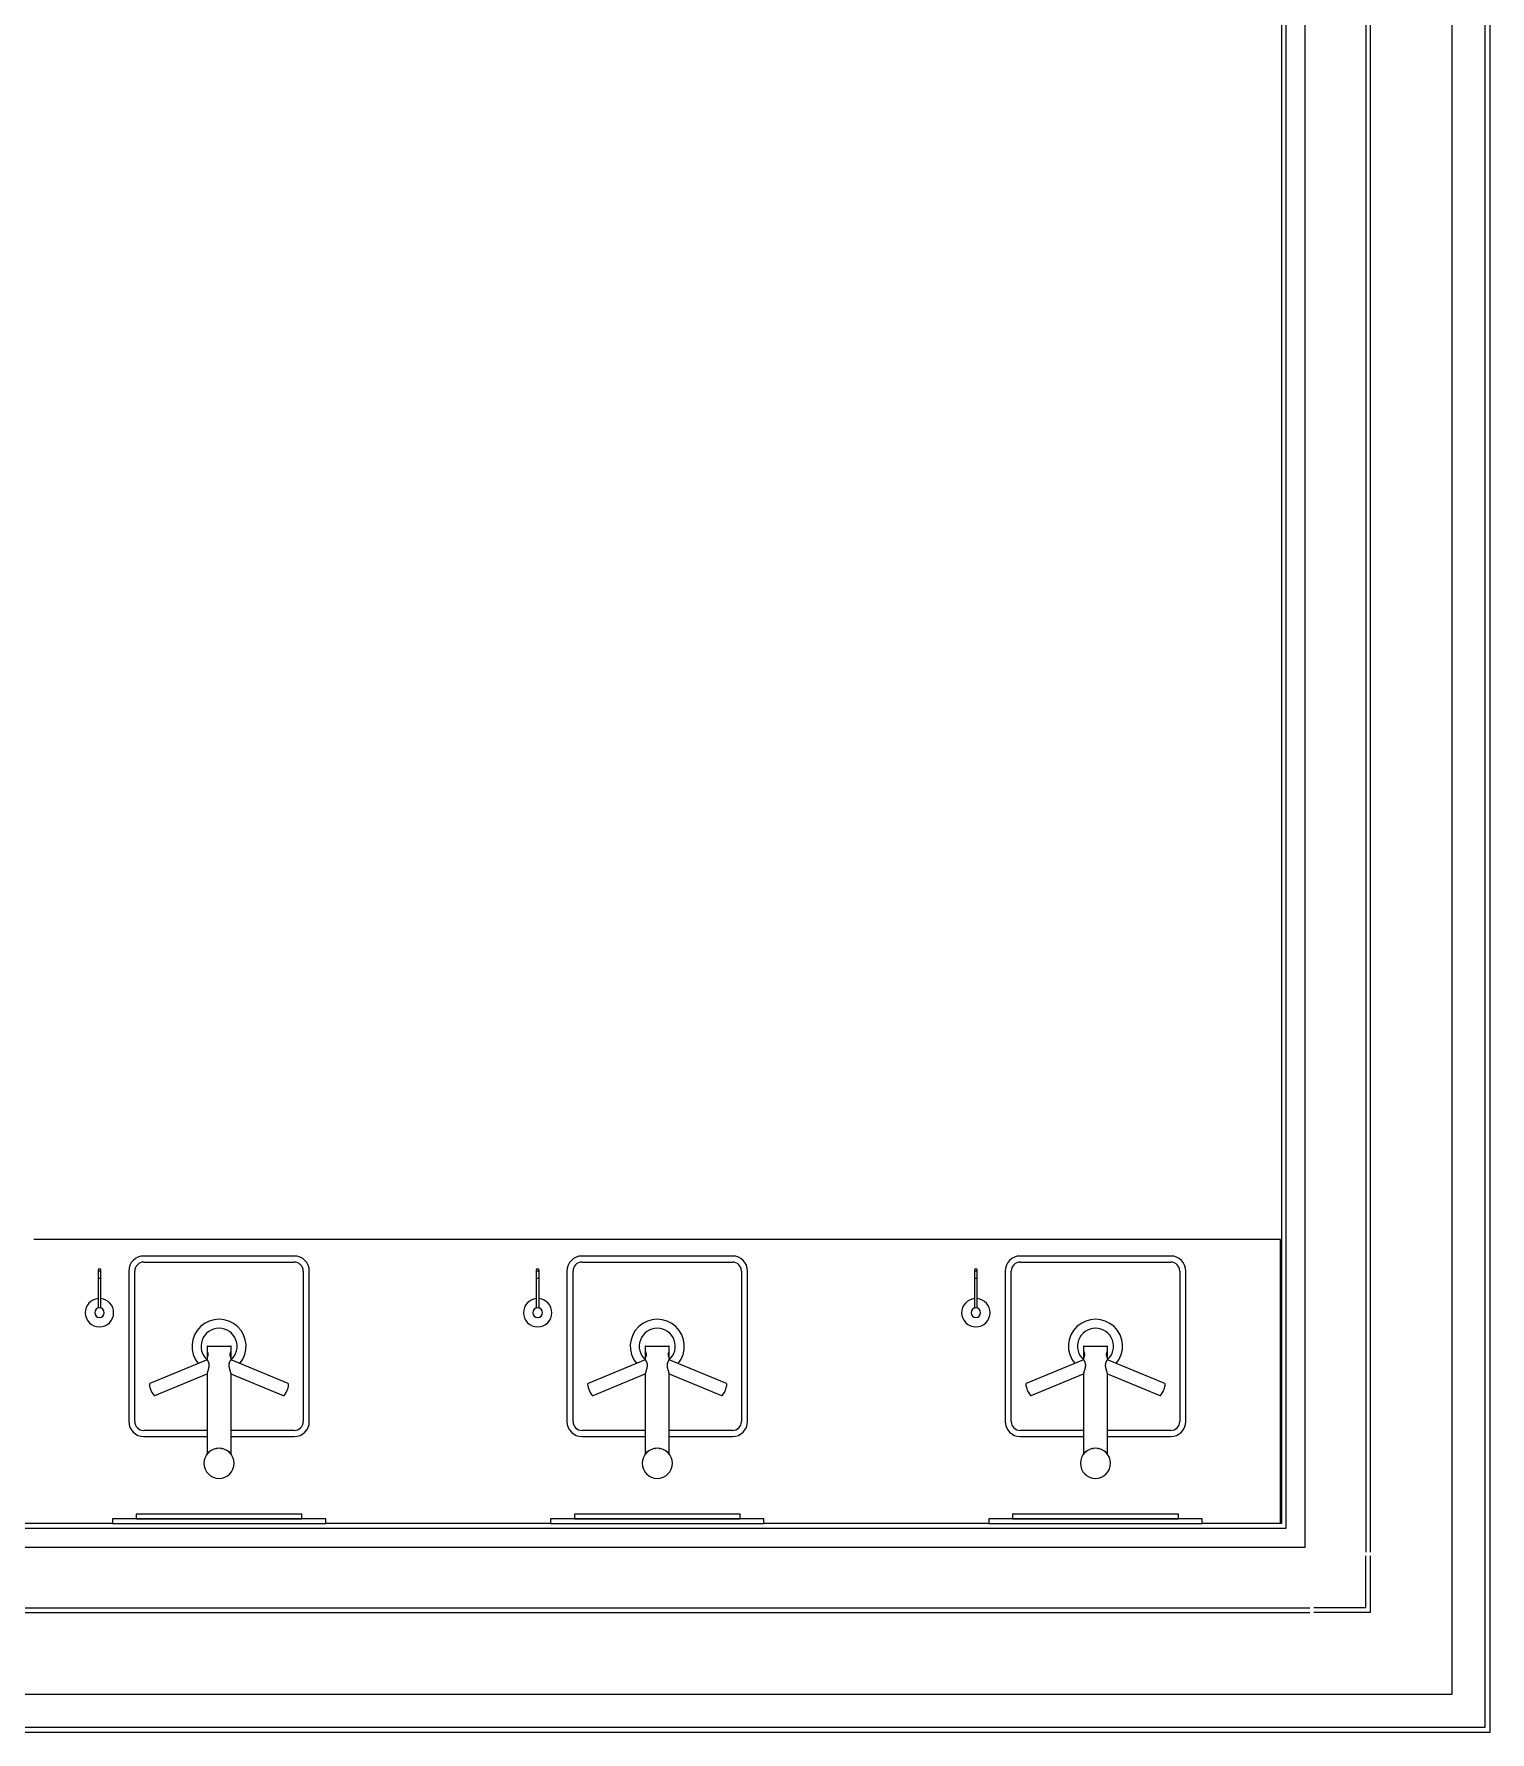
# Model space of a CAD drawing. Header units: inches. Extents: x 4551 to 18587, y 8160 to 18461.
# Drawn here: x 15515 to 18587, y 8160 to 11745 of the extents above; entities that cross this region are included whole.
import ezdxf

# ---------------------------------------------------------------- set-up
doc = ezdxf.new("R2010")
doc.units = ezdxf.units.IN
doc.header["$MEASUREMENT"] = 0
doc.layers.add('freecads.com', color=7, linetype='Continuous')

msp = doc.modelspace()

# ---------------------------------------------------------------- linework, layer by layer
at = {"layer": 'freecads.com'}
for p, q in [((18587.4, 8160.4), (18587.4, 17138.9)), ((18577.4, 8170.4), (18577.4, 17128.9)), ((18507.4, 8240.4), (18507.4, 17058.9)), ((18325.4, 12052.3), (18325.4, 8540.4)), ((18335.4, 8540.4), (18335.4, 12052.3)), ((18147.4, 11868), (18147.4, 8600.4)), ((18157.4, 8590.4), (18157.4, 11890.5)), ((18197.4, 8550.4), (18197.4, 11890.5)), ((18145.4, 9200.4), (15515, 9200.4)), ((18145.4, 8600.4), (18145.4, 9200.4)), ((16064.2, 9165.2), (15746.7, 9165.2)), ((15746.7, 9152.5), (16064.2, 9152.5)), ((16988.9, 9165.2), (16671.4, 9165.2)), ((16671.4, 9152.5), (16988.9, 9152.5)), ((17913.7, 9165.2), (17596.2, 9165.2)), ((17596.2, 9152.5), (17913.7, 9152.5)), ((15650.1, 9135.6), (15650.1, 9130.6)), ((15650.1, 9130.6), (15650.1, 9130.1)), ((15650.1, 9130.1), (15650.1, 9129.6)), ((15650.1, 9129.6), (15650.1, 9129.2)), ((15650.1, 9129.2), (15650.1, 9128.6)), ((15650.1, 9128.6), (15650.1, 9128.1)), ((15650.1, 9128.1), (15650.1, 9127.5)), ((15650.1, 9127.5), (15650.1, 9126.9)), ((15650.1, 9126.9), (15650.1, 9126.3)), ((15650.1, 9126.3), (15650.1, 9125.7)), ((15650.1, 9125.7), (15650.1, 9125.1)), ((15650.1, 9125.1), (15650.1, 9124.4)), ((15650.1, 9124.4), (15650.1, 9123.7)), ((15650.1, 9123.7), (15650.1, 9123)), ((15650.1, 9123), (15650.1, 9122.3)), ((15650.1, 9122.3), (15650.1, 9121.6)), ((15650.1, 9121.6), (15650.1, 9120.9)), ((15650.1, 9120.9), (15650.1, 9120.1)), ((15650.1, 9120.1), (15650.1, 9119.4)), ((15650.1, 9119.4), (15650.1, 9118.6)), ((15650.1, 9118.6), (15650.1, 9117.8)), ((15650.1, 9117.8), (15650.1, 9117.5)), ((15650.1, 9117.5), (15650.1, 9054.9)), ((15656.1, 9130.6), (15656.1, 9135.6)), ((15656.1, 9130.4), (15656.1, 9130.6)), ((15656.1, 9129.9), (15656.1, 9130.4)), ((15656.1, 9129.4), (15656.1, 9129.9)), ((15656.1, 9128.9), (15656.1, 9129.4)), ((15656.1, 9128.4), (15656.1, 9128.9)), ((15656.1, 9127.9), (15656.1, 9128.4)), ((15656.1, 9127.3), (15656.1, 9127.9)), ((15656.1, 9126.7), (15656.1, 9127.3)), ((15656.1, 9126.1), (15656.1, 9126.7)), ((15656.1, 9125.4), (15656.1, 9126.1)), ((15656.1, 9124.8), (15656.1, 9125.4)), ((15656.1, 9124.1), (15656.1, 9124.8)), ((15656.1, 9123.4), (15656.1, 9124.1)), ((15656.1, 9122.7), (15656.1, 9123.4)), ((15656.1, 9122), (15656.1, 9122.7)), ((15656.1, 9121.3), (15656.1, 9122)), ((15656.1, 9120.5), (15656.1, 9121.3)), ((15656.1, 9119.8), (15656.1, 9120.5)), ((15656.1, 9119), (15656.1, 9119.8)), ((15656.1, 9118.3), (15656.1, 9119)), ((15656.1, 9117.5), (15656.1, 9118.3)), ((15656.1, 9055.1), (15656.1, 9117.5)), ((15715, 9133.4), (15715, 8815.9)), ((15727.7, 8815.9), (15727.7, 9133.4)), ((16083.3, 9133.4), (16083.3, 8815.9)), ((16096, 8815.9), (16096, 9133.4)), ((16574.8, 9135.6), (16574.8, 9130.6)), ((16574.8, 9130.6), (16574.8, 9130.1)), ((16574.8, 9130.1), (16574.8, 9129.6)), ((16574.8, 9129.6), (16574.8, 9129.2)), ((16574.8, 9129.2), (16574.8, 9128.6)), ((16574.8, 9128.6), (16574.8, 9128.1)), ((16574.8, 9128.1), (16574.8, 9127.5)), ((16574.8, 9127.5), (16574.8, 9126.9)), ((16574.8, 9126.9), (16574.8, 9126.3)), ((16574.8, 9126.3), (16574.8, 9125.7)), ((16574.8, 9125.7), (16574.8, 9125.1)), ((16574.8, 9125.1), (16574.8, 9124.4)), ((16574.8, 9124.4), (16574.8, 9123.7)), ((16574.8, 9123.7), (16574.8, 9123)), ((16574.8, 9123), (16574.8, 9122.3)), ((16574.8, 9122.3), (16574.8, 9121.6)), ((16574.8, 9121.6), (16574.8, 9120.9)), ((16574.8, 9120.9), (16574.8, 9120.1)), ((16574.8, 9120.1), (16574.8, 9119.4)), ((16574.8, 9119.4), (16574.8, 9118.6)), ((16574.8, 9118.6), (16574.8, 9117.8)), ((16574.8, 9117.8), (16574.8, 9117.5)), ((16574.8, 9117.5), (16574.8, 9054.9)), ((16580.8, 9130.6), (16580.8, 9135.6)), ((16580.8, 9130.4), (16580.8, 9130.6)), ((16580.8, 9129.9), (16580.8, 9130.4)), ((16580.8, 9129.4), (16580.8, 9129.9)), ((16580.8, 9128.9), (16580.8, 9129.4)), ((16580.8, 9128.4), (16580.8, 9128.9)), ((16580.8, 9127.9), (16580.8, 9128.4)), ((16580.8, 9127.3), (16580.8, 9127.9)), ((16580.8, 9126.7), (16580.8, 9127.3)), ((16580.8, 9126.1), (16580.8, 9126.7)), ((16580.8, 9125.4), (16580.8, 9126.1)), ((16580.8, 9124.8), (16580.8, 9125.4)), ((16580.8, 9124.1), (16580.8, 9124.8)), ((16580.8, 9123.4), (16580.8, 9124.1)), ((16580.8, 9122.7), (16580.8, 9123.4)), ((16580.8, 9122), (16580.8, 9122.7)), ((16580.8, 9121.3), (16580.8, 9122)), ((16580.8, 9120.5), (16580.8, 9121.3)), ((16580.8, 9119.8), (16580.8, 9120.5)), ((16580.8, 9119), (16580.8, 9119.8)), ((16580.8, 9118.3), (16580.8, 9119)), ((16580.8, 9117.5), (16580.8, 9118.3)), ((16580.8, 9055.1), (16580.8, 9117.5)), ((16639.7, 9133.4), (16639.7, 8815.9)), ((16652.4, 8815.9), (16652.4, 9133.4)), ((17008, 9133.4), (17008, 8815.9)), ((17020.7, 8815.9), (17020.7, 9133.4)), ((17499.5, 9135.6), (17499.5, 9130.6)), ((17499.5, 9130.6), (17499.5, 9130.1)), ((17499.5, 9130.1), (17499.5, 9129.6)), ((17499.5, 9129.6), (17499.5, 9129.2)), ((17499.5, 9129.2), (17499.5, 9128.6)), ((17499.5, 9128.6), (17499.5, 9128.1)), ((17499.5, 9128.1), (17499.5, 9127.5)), ((17499.5, 9127.5), (17499.5, 9126.9)), ((17499.5, 9126.9), (17499.5, 9126.3)), ((17499.5, 9126.3), (17499.5, 9125.7)), ((17499.5, 9125.7), (17499.5, 9125.1)), ((17499.5, 9125.1), (17499.5, 9124.4)), ((17499.5, 9124.4), (17499.5, 9123.7)), ((17499.5, 9123.7), (17499.5, 9123)), ((17499.5, 9123), (17499.5, 9122.3)), ((17499.5, 9122.3), (17499.5, 9121.6)), ((17499.5, 9121.6), (17499.5, 9120.9)), ((17499.5, 9120.9), (17499.5, 9120.1)), ((17499.5, 9120.1), (17499.5, 9119.4)), ((17499.5, 9119.4), (17499.5, 9118.6)), ((17499.5, 9118.6), (17499.5, 9117.8)), ((17499.5, 9117.8), (17499.5, 9117.5)), ((17499.5, 9117.5), (17499.5, 9054.9)), ((17505.5, 9130.6), (17505.5, 9135.6)), ((17505.5, 9130.4), (17505.5, 9130.6)), ((17505.5, 9129.9), (17505.5, 9130.4)), ((17505.5, 9129.4), (17505.5, 9129.9)), ((17505.5, 9128.9), (17505.5, 9129.4)), ((17505.5, 9128.4), (17505.5, 9128.9)), ((17505.5, 9127.9), (17505.5, 9128.4)), ((17505.5, 9127.3), (17505.5, 9127.9)), ((17505.5, 9126.7), (17505.5, 9127.3)), ((17505.5, 9126.1), (17505.5, 9126.7)), ((17505.5, 9125.4), (17505.5, 9126.1)), ((17505.5, 9124.8), (17505.5, 9125.4)), ((17505.5, 9124.1), (17505.5, 9124.8)), ((17505.5, 9123.4), (17505.5, 9124.1)), ((17505.5, 9122.7), (17505.5, 9123.4)), ((17505.5, 9122), (17505.5, 9122.7)), ((17505.5, 9121.3), (17505.5, 9122)), ((17505.5, 9120.5), (17505.5, 9121.3)), ((17505.5, 9119.8), (17505.5, 9120.5)), ((17505.5, 9119), (17505.5, 9119.8)), ((17505.5, 9118.3), (17505.5, 9119)), ((17505.5, 9117.5), (17505.5, 9118.3)), ((17505.5, 9055.1), (17505.5, 9117.5)), ((17564.4, 9133.4), (17564.4, 8815.9)), ((17577.1, 8815.9), (17577.1, 9133.4)), ((17932.7, 9133.4), (17932.7, 8815.9)), ((17945.4, 8815.9), (17945.4, 9133.4)), ((15880.1, 8974.7), (15880.1, 8962.4)), ((15881, 8974.7), (15880.1, 8974.7)), ((15880.1, 8974.7), (15930.8, 8974.7)), ((15880.1, 8962.4), (15880.6, 8962.4)), ((15880.2, 8962.4), (15880.2, 8952.4)), ((15880.2, 8962.4), (15880.6, 8962.4)), ((15882.1, 8962.4), (15880.6, 8962.4)), ((15930.3, 8962.4), (15928.8, 8962.4)), ((15930.8, 8974.7), (15930, 8974.7)), ((15930.3, 8962.4), (15930.8, 8962.4)), ((15930.4, 8962.4), (15930.8, 8962.4)), ((15930.8, 8962.4), (15930.8, 8974.7)), ((15930.8, 8952.4), (15930.8, 8962.4)), ((16804.8, 8974.7), (16804.8, 8962.4)), ((16805.7, 8974.7), (16804.8, 8974.7)), ((16804.8, 8974.7), (16855.5, 8974.7)), ((16804.8, 8962.4), (16805.3, 8962.4)), ((16804.9, 8962.4), (16804.9, 8952.4)), ((16804.9, 8962.4), (16805.3, 8962.4)), ((16806.8, 8962.4), (16805.3, 8962.4)), ((16855.1, 8962.4), (16853.6, 8962.4)), ((16855.5, 8974.7), (16854.7, 8974.7)), ((16855.1, 8962.4), (16855.5, 8962.4)), ((16855.1, 8962.4), (16855.5, 8962.4)), ((16855.5, 8962.4), (16855.5, 8974.7)), ((16855.5, 8952.4), (16855.5, 8962.4)), ((17729.6, 8974.7), (17729.6, 8962.4)), ((17730.4, 8974.7), (17729.6, 8974.7)), ((17729.6, 8974.7), (17780.3, 8974.7)), ((17729.6, 8962.4), (17729.6, 8952.4)), ((17729.6, 8962.4), (17730, 8962.4)), ((17729.6, 8962.4), (17730, 8962.4)), ((17731.5, 8962.4), (17730, 8962.4)), ((17779.8, 8962.4), (17778.3, 8962.4)), ((17780.3, 8974.7), (17779.4, 8974.7)), ((17779.8, 8962.4), (17780.2, 8962.4)), ((17779.8, 8962.4), (17780.3, 8962.4)), ((17780.2, 8952.4), (17780.2, 8962.4)), ((17780.3, 8962.4), (17780.3, 8974.7)), ((15880.1, 8946.4), (15759.3, 8896.4)), ((15880.1, 8952.4), (15880.1, 8946.4)), ((15880.6, 8952.4), (15880.1, 8952.4)), ((15880.6, 8952.4), (15880.2, 8952.4)), ((15880.6, 8952.4), (15882.1, 8952.4)), ((15928.9, 8952.4), (15930.3, 8952.4)), ((15930.8, 8952.4), (15930.3, 8952.4)), ((15930.8, 8952.4), (15930.4, 8952.4)), ((15930.8, 8946.4), (15930.8, 8952.4)), ((16051.6, 8896.4), (15930.8, 8946.4)), ((16804.8, 8946.4), (16684.1, 8896.4)), ((16804.8, 8952.4), (16804.8, 8946.4)), ((16805.3, 8952.4), (16804.8, 8952.4)), ((16805.3, 8952.4), (16804.9, 8952.4)), ((16805.3, 8952.4), (16806.8, 8952.4)), ((16853.6, 8952.4), (16855.1, 8952.4)), ((16855.5, 8952.4), (16855.1, 8952.4)), ((16855.5, 8952.4), (16855.1, 8952.4)), ((16855.5, 8946.4), (16855.5, 8952.4)), ((16976.3, 8896.4), (16855.5, 8946.4)), ((17729.6, 8946.4), (17608.8, 8896.4)), ((17730, 8952.4), (17729.6, 8952.4)), ((17729.6, 8952.4), (17729.6, 8946.4)), ((17730, 8952.4), (17729.6, 8952.4)), ((17730, 8952.4), (17731.5, 8952.4)), ((17778.3, 8952.4), (17779.8, 8952.4)), ((17780.2, 8952.4), (17779.8, 8952.4)), ((17780.3, 8952.4), (17779.8, 8952.4)), ((17780.3, 8946.4), (17780.3, 8952.4)), ((17901, 8896.4), (17780.3, 8946.4)), ((15770, 8870.6), (15880.3, 8916.3)), ((15880.1, 8916.6), (15880.1, 8746.6)), ((15930.6, 8916.3), (16040.9, 8870.6)), ((15930.8, 8746.6), (15930.8, 8916.6)), ((16694.7, 8870.6), (16805, 8916.3)), ((16804.8, 8916.6), (16804.8, 8746.6)), ((16855.3, 8916.3), (16965.6, 8870.6)), ((16855.5, 8746.6), (16855.5, 8916.6)), ((17619.4, 8870.6), (17729.8, 8916.3)), ((17729.6, 8916.6), (17729.6, 8746.6)), ((17780.1, 8916.3), (17890.4, 8870.6)), ((17780.3, 8746.6), (17780.3, 8916.6)), ((15880.2, 8796.9), (15746.7, 8796.9)), ((15746.7, 8784.2), (15880.2, 8784.2)), ((16064.2, 8796.9), (15930.7, 8796.9)), ((15930.8, 8784.2), (16064.2, 8784.2)), ((16804.9, 8796.9), (16671.4, 8796.9)), ((16671.4, 8784.2), (16804.9, 8784.2)), ((16988.9, 8796.9), (16855.5, 8796.9)), ((16855.5, 8784.2), (16988.9, 8784.2)), ((17729.6, 8796.9), (17596.2, 8796.9)), ((17596.2, 8784.2), (17729.6, 8784.2)), ((17913.7, 8796.9), (17780.2, 8796.9)), ((17780.2, 8784.2), (17913.7, 8784.2)), ((16130.5, 8610.4), (15680.5, 8610.4)), ((15680.5, 8610.4), (15680.5, 8600.4)), ((16080.5, 8620.4), (15730.5, 8620.4)), ((15730.5, 8620.4), (15730.5, 8610.4)), ((16080.5, 8620.4), (15730.5, 8620.4)), ((15730.5, 8620.4), (15730.5, 8610.4)), ((15730.5, 8610.4), (16080.5, 8610.4)), ((15730.5, 8610.4), (16080.5, 8610.4)), ((16080.5, 8610.4), (16080.5, 8620.4)), ((16080.5, 8610.4), (16080.5, 8620.4)), ((16130.5, 8600.4), (16130.5, 8610.4)), ((17055.2, 8610.4), (16605.2, 8610.4)), ((16605.2, 8610.4), (16605.2, 8600.4)), ((17005.2, 8620.4), (16655.2, 8620.4)), ((16655.2, 8620.4), (16655.2, 8610.4)), ((17005.2, 8620.4), (16655.2, 8620.4)), ((16655.2, 8620.4), (16655.2, 8610.4)), ((16655.2, 8610.4), (17005.2, 8610.4)), ((16655.2, 8610.4), (17005.2, 8610.4)), ((17005.2, 8610.4), (17005.2, 8620.4)), ((17005.2, 8610.4), (17005.2, 8620.4)), ((17055.2, 8600.4), (17055.2, 8610.4)), ((17979.9, 8610.4), (17529.9, 8610.4)), ((17529.9, 8610.4), (17529.9, 8600.4)), ((17929.9, 8620.4), (17579.9, 8620.4)), ((17579.9, 8620.4), (17579.9, 8610.4)), ((17929.9, 8620.4), (17579.9, 8620.4)), ((17579.9, 8620.4), (17579.9, 8610.4)), ((17579.9, 8610.4), (17929.9, 8610.4)), ((17579.9, 8610.4), (17929.9, 8610.4)), ((17929.9, 8610.4), (17929.9, 8620.4)), ((17929.9, 8610.4), (17929.9, 8620.4)), ((17979.9, 8600.4), (17979.9, 8610.4)), ((10175, 8590.4), (18157.4, 8590.4)), ((15680.5, 8600.4), (10487, 8600.4)), ((15515, 8601.4), (15515, 8600.4)), ((15680.5, 8600.4), (16130.5, 8600.4)), ((16605.2, 8600.4), (16130.5, 8600.4)), ((16605.2, 8600.4), (17055.2, 8600.4)), ((17529.9, 8600.4), (17055.2, 8600.4)), ((17529.9, 8600.4), (17979.9, 8600.4)), ((18147.4, 8600.4), (17979.9, 8600.4)), ((4624.5, 8550.4), (18197.4, 8550.4)), ((18325.4, 8422.4), (18325.4, 8532.4)), ((18335.4, 8412.4), (18335.4, 8532.4)), ((10356.5, 8422.4), (18207.4, 8422.4)), ((10356.5, 8412.4), (18207.4, 8412.4)), ((18325.4, 8422.4), (18215.4, 8422.4)), ((18335.4, 8412.4), (18215.4, 8412.4)), ((4624.5, 8240.4), (18507.4, 8240.4)), ((4624.5, 8170.4), (18577.4, 8170.4)), ((4624.5, 8160.4), (18587.4, 8160.4))]:
    msp.add_line(p, q, dxfattribs=at)
for centre, radius, start, end in [((15746.7, 9133.4), 31.8, 90, 180), ((15746.7, 9133.4), 19, 90, 180), ((16064.2, 9133.4), 31.8, 0, 90), ((16064.2, 9133.4), 19, 0, 90), ((16671.4, 9133.4), 31.8, 90, 180), ((16671.4, 9133.4), 19, 90, 180), ((16988.9, 9133.4), 31.8, 0, 90), ((16988.9, 9133.4), 19, 0, 90), ((17596.2, 9133.4), 31.8, 90, 180), ((17596.2, 9133.4), 19, 90, 180), ((17913.7, 9133.4), 31.8, 0, 90), ((17913.7, 9133.4), 19, 0, 90), ((15653.1, 9045.6), 30, 95.5363, 180), ((15653.1, 9045.6), 30, 0, 84.4637), ((16577.8, 9045.6), 30, 95.5363, 180), ((16577.8, 9045.6), 30, 0, 84.4637), ((17502.5, 9045.6), 30, 95.5363, 180), ((17502.5, 9045.6), 30, 0, 84.4637), ((15653.1, 9045.6), 30, 180, 0), ((15653.1, 9045.6), 10, 0, 180), ((15653.1, 9045.6), 10, 180, 0), ((16577.8, 9045.6), 30, 180, 0), ((16577.8, 9045.6), 10, 0, 180), ((16577.8, 9045.6), 10, 180, 0), ((17502.5, 9045.6), 30, 180, 0), ((17502.5, 9045.6), 10, 0, 180), ((17502.5, 9045.6), 10, 180, 0), ((15905.5, 8974.7), 57.1, 320.103, 219.8969), ((15905.5, 8974.7), 38.1, 310.5939, 229.4063), ((16830.2, 8974.7), 57.1, 320.103, 219.8969), ((16830.2, 8974.7), 38.1, 310.5939, 229.4063), ((17754.9, 8974.7), 57.1, 320.103, 219.8969), ((17754.9, 8974.7), 38.1, 310.5939, 229.4063), ((15746.7, 8815.9), 31.7, 180, 270), ((15746.7, 8815.9), 19, 180, 270), ((16064.2, 8815.9), 31.8, 270, 0), ((16064.2, 8815.9), 19, 270, 0), ((16671.4, 8815.9), 31.7, 180, 270), ((16671.4, 8815.9), 19, 180, 270), ((16988.9, 8815.9), 31.8, 270, 0), ((16988.9, 8815.9), 19, 270, 0), ((17596.2, 8815.9), 31.7, 180, 270), ((17596.2, 8815.9), 19, 180, 270), ((17913.7, 8815.9), 31.8, 270, 0), ((17913.7, 8815.9), 19, 270, 0), ((15905.5, 8727.7), 31.8, 0, 180), ((16830.2, 8727.7), 31.8, 0, 180), ((17754.9, 8727.7), 31.8, 0, 180), ((15905.5, 8727.7), 31.8, 180, 0), ((16830.2, 8727.7), 31.8, 180, 0), ((17754.9, 8727.7), 31.8, 180, 0)]:
    msp.add_arc(centre, radius, start, end, dxfattribs=at)
for centre, major_axis, ratio, start_param, end_param in [((15653.1, 9135.6), (-3, 0), 0.866025, 3.141593, 6.283185), ((15653.1, 9135.6), (-3, 0), 0.866025, 0, 0.261799), ((15653.1, 9135.6), (3, 0), 0.866025, 6.021386, 6.283185), ((16577.8, 9135.6), (-3, 0), 0.866025, 3.141593, 6.283185), ((16577.8, 9135.6), (-3, 0), 0.866025, 0, 0.261799), ((16577.8, 9135.6), (3, 0), 0.866025, 6.021386, 6.283185), ((17502.5, 9135.6), (-3, 0), 0.866025, 3.141593, 6.283185), ((17502.5, 9135.6), (-3, 0), 0.866025, 0, 0.261799), ((17502.5, 9135.6), (3, 0), 0.866025, 6.021386, 6.283185), ((15764.7, 8883.5), (5.3, -12.9), 0.241918, 3.141593, 4.712389), ((16046.3, 8883.5), (-5.3, -12.9), 0.241944, 1.570796, 3.141593), ((16689.4, 8883.5), (5.3, -12.9), 0.241918, 3.141593, 4.712389), ((16971, 8883.5), (-5.3, -12.9), 0.241944, 1.570796, 3.141593), ((17614.1, 8883.5), (5.3, -12.9), 0.241918, 3.141593, 4.712389), ((17895.7, 8883.5), (-5.3, -12.9), 0.241944, 1.570796, 3.141593), ((15764.7, 8883.5), (5.3, -12.9), 0.241918, 4.712389, 6.283185), ((16046.3, 8883.5), (-5.3, -12.9), 0.241944, 0, 1.570796), ((16689.4, 8883.5), (5.3, -12.9), 0.241918, 4.712389, 6.283185), ((16971, 8883.5), (-5.3, -12.9), 0.241944, 0, 1.570796), ((17614.1, 8883.5), (5.3, -12.9), 0.241918, 4.712389, 6.283185), ((17895.7, 8883.5), (-5.3, -12.9), 0.241944, 0, 1.570796)]:
    msp.add_ellipse(centre, major_axis=major_axis, ratio=ratio, start_param=start_param, end_param=end_param, dxfattribs=at)
for points, knots in [([(15656.1, 9130.6), (15656.1, 9131), (15655.8, 9131.9), (15654.7, 9132.8), (15653.6, 9133.1), (15652.5, 9133.1), (15651.5, 9132.8), (15650.7, 9132.2), (15650.2, 9131.5), (15650.1, 9130.9), (15650.1, 9130.6)], [-1, -1, -1, -1, -0.833333, -0.666667, -0.555556, -0.444444, -0.333333, -0.222222, -0.111111, 0, 0, 0, 0]), ([(15655.9, 9117.6), (15655.8, 9117.6), (15655.4, 9117.7), (15654.6, 9117.7), (15653.6, 9117.7), (15652.5, 9117.7), (15651.4, 9117.7), (15650.5, 9117.6), (15650.3, 9117.6), (15650.3, 9117.6)], [0.1111111, 0.1111111, 0.1111111, 0.1111111, 0.2222222, 0.3333333, 0.4444444, 0.5555556, 0.6666667, 0.8333333, 0.8888889, 0.8888889, 0.8888889, 0.8888889]), ([(16580.8, 9130.6), (16580.8, 9131), (16580.5, 9131.9), (16579.5, 9132.8), (16578.3, 9133.1), (16577.2, 9133.1), (16576.2, 9132.8), (16575.4, 9132.2), (16574.9, 9131.5), (16574.8, 9130.9), (16574.8, 9130.6)], [-1, -1, -1, -1, -0.833333, -0.666667, -0.555556, -0.444444, -0.333333, -0.222222, -0.111111, 0, 0, 0, 0]), ([(16580.6, 9117.6), (16580.5, 9117.6), (16580.1, 9117.7), (16579.3, 9117.7), (16578.3, 9117.7), (16577.2, 9117.7), (16576.1, 9117.7), (16575.2, 9117.6), (16575, 9117.6), (16575, 9117.6)], [0.1111111, 0.1111111, 0.1111111, 0.1111111, 0.2222222, 0.3333333, 0.4444444, 0.5555556, 0.6666667, 0.8333333, 0.8888889, 0.8888889, 0.8888889, 0.8888889]), ([(17505.5, 9130.6), (17505.5, 9131), (17505.2, 9131.9), (17504.2, 9132.8), (17503, 9133.1), (17502, 9133.1), (17501, 9132.8), (17500.1, 9132.2), (17499.6, 9131.5), (17499.5, 9130.9), (17499.5, 9130.6)], [-1, -1, -1, -1, -0.833333, -0.666667, -0.555556, -0.444444, -0.333333, -0.222222, -0.111111, 0, 0, 0, 0]), ([(17505.3, 9117.6), (17505.2, 9117.6), (17504.8, 9117.7), (17504, 9117.7), (17503, 9117.7), (17501.9, 9117.7), (17500.8, 9117.7), (17500, 9117.6), (17499.8, 9117.6), (17499.7, 9117.6)], [0.1111111, 0.1111111, 0.1111111, 0.1111111, 0.2222222, 0.3333333, 0.4444444, 0.5555556, 0.6666667, 0.8333333, 0.8888889, 0.8888889, 0.8888889, 0.8888889]), ([(15880.6, 8962.4), (15880.7, 8962.4), (15881, 8962.2), (15881.3, 8961.6), (15881.4, 8961.2)], [0, 0, 0, 0, 0.1111111, 0.2222171, 0.2222171, 0.2222171, 0.2222171]), ([(15881.4, 8961.2), (15881.5, 8961), (15881.6, 8960.6), (15881.7, 8960.2), (15881.8, 8959.9)], [0.2222222, 0.2222222, 0.2222222, 0.2222222, 0.2777778, 0.3333268, 0.3333268, 0.3333268, 0.3333268]), ([(15929.1, 8959.9), (15929.2, 8960), (15929.2, 8960.3), (15929.4, 8960.7), (15929.5, 8961), (15929.5, 8961.2)], [0.6666732, 0.6666732, 0.6666732, 0.6666732, 0.6875, 0.7222222, 0.7777778, 0.7777778, 0.7777778, 0.7777778]), ([(15929.5, 8961.2), (15929.6, 8961.3), (15929.7, 8961.5), (15930, 8962.1), (15930.2, 8962.4), (15930.4, 8962.4)], [0.7777829, 0.7777829, 0.7777829, 0.7777829, 0.7916667, 0.8611111, 1, 1, 1, 1]), ([(16805.3, 8962.4), (16805.4, 8962.4), (16805.7, 8962.2), (16806, 8961.6), (16806.1, 8961.2)], [0, 0, 0, 0, 0.1111111, 0.2222171, 0.2222171, 0.2222171, 0.2222171]), ([(16806.1, 8961.2), (16806.2, 8961), (16806.3, 8960.6), (16806.5, 8960.2), (16806.5, 8959.9)], [0.2222222, 0.2222222, 0.2222222, 0.2222222, 0.2777778, 0.3333268, 0.3333268, 0.3333268, 0.3333268]), ([(16853.9, 8959.9), (16853.9, 8960), (16853.9, 8960.3), (16854.1, 8960.7), (16854.2, 8961), (16854.3, 8961.2)], [0.6666732, 0.6666732, 0.6666732, 0.6666732, 0.6875, 0.7222222, 0.7777778, 0.7777778, 0.7777778, 0.7777778]), ([(16854.3, 8961.2), (16854.3, 8961.3), (16854.4, 8961.5), (16854.7, 8962.1), (16854.9, 8962.4), (16855.1, 8962.4)], [0.7777829, 0.7777829, 0.7777829, 0.7777829, 0.7916667, 0.8611111, 1, 1, 1, 1]), ([(17730, 8962.4), (17730.1, 8962.4), (17730.4, 8962.2), (17730.7, 8961.6), (17730.8, 8961.2)], [0, 0, 0, 0, 0.1111111, 0.2222171, 0.2222171, 0.2222171, 0.2222171]), ([(17730.8, 8961.2), (17730.9, 8961), (17731.1, 8960.6), (17731.2, 8960.2), (17731.2, 8959.9)], [0.2222222, 0.2222222, 0.2222222, 0.2222222, 0.2777778, 0.3333268, 0.3333268, 0.3333268, 0.3333268]), ([(17778.6, 8959.9), (17778.6, 8960), (17778.7, 8960.3), (17778.8, 8960.7), (17778.9, 8961), (17779, 8961.2)], [0.6666732, 0.6666732, 0.6666732, 0.6666732, 0.6875, 0.7222222, 0.7777778, 0.7777778, 0.7777778, 0.7777778]), ([(17779, 8961.2), (17779, 8961.3), (17779.1, 8961.5), (17779.4, 8962.1), (17779.7, 8962.4), (17779.8, 8962.4)], [0.7777829, 0.7777829, 0.7777829, 0.7777829, 0.7916667, 0.8611111, 1, 1, 1, 1]), ([(15880.1, 8946.4), (15880.1, 8946.4), (15880.5, 8945.8), (15881.3, 8944.5), (15881.6, 8943.8), (15881.9, 8943.2), (15882.2, 8942.8), (15882.4, 8942.2), (15882.7, 8941.6), (15883, 8940.8), (15883.3, 8940), (15883.5, 8939.3), (15883.7, 8938.6), (15883.9, 8937.7), (15884.1, 8936.5), (15884.2, 8935), (15884.2, 8933.8), (15884.1, 8933)], [0, 0, 0, 0, 0.285714, 0.357143, 0.428571, 0.464286, 0.5, 0.535714, 0.571429, 0.625, 0.678571, 0.705357, 0.732143, 0.785714, 0.839286, 0.892857, 1, 1, 1, 1]), ([(15884.1, 8933), (15884, 8932.3), (15883.9, 8931.1), (15883.6, 8929.3), (15883.3, 8927.9), (15883, 8926.7), (15882.5, 8925.1), (15882, 8923.3), (15881.4, 8921.4), (15881.1, 8920.4), (15880.8, 8919.6), (15880.6, 8918.8), (15880.4, 8918), (15880.2, 8917.2), (15880.1, 8916.8), (15880.1, 8916.6)], [0, 0, 0, 0, 0.083333, 0.166667, 0.25, 0.291667, 0.333333, 0.5, 0.583333, 0.666667, 0.708333, 0.75, 0.833333, 0.916667, 1, 1, 1, 1]), ([(15881.3, 8944.8), (15881, 8945.3), (15880.6, 8945.9), (15880.4, 8946.1), (15880.4, 8946.1)], [0.6534754, 0.6534754, 0.6534754, 0.6534754, 0.7857143, 0.8571429, 0.8571429, 0.8571429, 0.8571429]), ([(15881.4, 8953.5), (15881.4, 8953.4), (15881.3, 8953.3), (15881.2, 8953), (15881.1, 8952.8), (15881, 8952.6), (15880.8, 8952.4), (15880.7, 8952.4), (15880.6, 8952.4)], [0.7777778, 0.7777778, 0.7777778, 0.7777778, 0.8055556, 0.8333333, 0.8611111, 0.8888889, 0.9444444, 1, 1, 1, 1]), ([(15881.4, 8953.5), (15881.4, 8953.5), (15881.3, 8953.2), (15881, 8952.6), (15880.7, 8952.4), (15880.6, 8952.4)], [0.7777828, 0.7777828, 0.7777828, 0.7777828, 0.7916667, 0.8611111, 1, 1, 1, 1]), ([(15881.8, 8954.9), (15881.8, 8954.8), (15881.7, 8954.5), (15881.6, 8954), (15881.5, 8953.7), (15881.4, 8953.5)], [0.6666732, 0.6666732, 0.6666732, 0.6666732, 0.6875, 0.7222222, 0.7777778, 0.7777778, 0.7777778, 0.7777778]), ([(15881.8, 8959.9), (15881.8, 8959.8), (15881.9, 8959.5), (15882, 8959), (15882, 8958.4), (15882.1, 8957.7), (15882.1, 8957.2), (15882.1, 8956.8), (15882.1, 8956.5), (15882, 8956.5)], [0.3333333, 0.3333333, 0.3333333, 0.3333333, 0.3611111, 0.3888889, 0.4444444, 0.4791667, 0.5138889, 0.5486111, 0.5555556, 0.5555556, 0.5555556, 0.5555556]), ([(15882, 8956.5), (15882, 8956.4), (15882, 8956), (15881.9, 8955.5), (15881.9, 8955.1), (15881.8, 8954.9), (15881.8, 8954.9)], [0.5555585, 0.5555585, 0.5555585, 0.5555585, 0.5833333, 0.6180556, 0.6527778, 0.6666667, 0.6666667, 0.6666667, 0.6666667]), ([(15882.1, 8958.3), (15882.1, 8958), (15882.1, 8957.4), (15882.1, 8956.8), (15882.1, 8956.5)], [0.4444472, 0.4444472, 0.4444472, 0.4444472, 0.5, 0.5555528, 0.5555528, 0.5555528, 0.5555528]), ([(15926.9, 8933), (15926.8, 8934.1), (15926.8, 8935.6), (15927, 8937.4), (15927.2, 8938.4), (15927.4, 8939.4), (15927.7, 8940.3), (15928, 8941.1), (15928.3, 8941.7), (15928.5, 8942.2), (15928.8, 8942.8), (15929, 8943.2), (15929.3, 8943.8), (15929.6, 8944.3), (15929.9, 8944.8), (15930.2, 8945.3), (15930.6, 8946.1), (15930.8, 8946.4), (15930.8, 8946.4)], [0, 0, 0, 0, 0.142857, 0.214286, 0.25, 0.285714, 0.357143, 0.392857, 0.428571, 0.464286, 0.5, 0.535714, 0.571429, 0.625, 0.678571, 0.732143, 0.785714, 1, 1, 1, 1]), ([(15930.8, 8916.6), (15930.8, 8916.8), (15930.8, 8917.2), (15930.6, 8918), (15930.4, 8918.8), (15930.1, 8919.6), (15929.9, 8920.2), (15929.8, 8920.8), (15929.5, 8921.7), (15929.1, 8922.8), (15928.6, 8924.3), (15928.2, 8925.9), (15927.8, 8927.6), (15927.4, 8929.3), (15927.1, 8931.1), (15926.9, 8932.3), (15926.9, 8933)], [0, 0, 0, 0, 0.083333, 0.166667, 0.25, 0.291667, 0.333333, 0.375, 0.416667, 0.5, 0.583333, 0.666667, 0.75, 0.833333, 0.916667, 1, 1, 1, 1]), ([(15928.9, 8956.5), (15928.8, 8956.8), (15928.8, 8957.4), (15928.8, 8958), (15928.9, 8958.3)], [0.4444472, 0.4444472, 0.4444472, 0.4444472, 0.5, 0.5555528, 0.5555528, 0.5555528, 0.5555528]), ([(15928.9, 8956.5), (15928.9, 8956.7), (15928.9, 8957), (15928.9, 8957.6), (15928.9, 8958.2), (15928.9, 8958.7), (15929, 8959.2), (15929.1, 8959.6), (15929.1, 8959.9), (15929.1, 8959.9)], [0.4444444, 0.4444444, 0.4444444, 0.4444444, 0.4791667, 0.5138889, 0.5486111, 0.5833333, 0.6180556, 0.6527778, 0.6666667, 0.6666667, 0.6666667, 0.6666667]), ([(15929.1, 8954.9), (15929.1, 8955), (15929.1, 8955.2), (15929, 8955.8), (15928.9, 8956.2), (15928.9, 8956.5)], [0.3333333, 0.3333333, 0.3333333, 0.3333333, 0.3611111, 0.3888889, 0.4444415, 0.4444415, 0.4444415, 0.4444415]), ([(15929.5, 8953.5), (15929.5, 8953.7), (15929.3, 8954.1), (15929.2, 8954.6), (15929.1, 8954.9)], [0.2222222, 0.2222222, 0.2222222, 0.2222222, 0.2777778, 0.3333268, 0.3333268, 0.3333268, 0.3333268]), ([(15930.3, 8952.4), (15930.3, 8952.4), (15930.2, 8952.4), (15930, 8952.6), (15929.8, 8952.8), (15929.7, 8953), (15929.6, 8953.3), (15929.5, 8953.4), (15929.5, 8953.5)], [0, 0, 0, 0, 0.0555556, 0.1111111, 0.1388889, 0.1666667, 0.1944444, 0.2222222, 0.2222222, 0.2222222, 0.2222222]), ([(15930.4, 8952.4), (15930.3, 8952.4), (15930, 8952.6), (15929.7, 8953.2), (15929.5, 8953.5)], [0, 0, 0, 0, 0.1111111, 0.2222172, 0.2222172, 0.2222172, 0.2222172]), ([(15930.6, 8946.2), (15930.5, 8946), (15930.2, 8945.6), (15929.8, 8945), (15929.7, 8944.8)], [0.1428571, 0.1428571, 0.1428571, 0.1428571, 0.2857143, 0.3464999, 0.3464999, 0.3464999, 0.3464999]), ([(16804.8, 8946.4), (16804.8, 8946.4), (16805.2, 8945.8), (16806, 8944.5), (16806.3, 8943.8), (16806.7, 8943.2), (16806.9, 8942.8), (16807.1, 8942.2), (16807.4, 8941.6), (16807.7, 8940.8), (16808, 8940), (16808.2, 8939.3), (16808.4, 8938.6), (16808.6, 8937.7), (16808.8, 8936.5), (16808.9, 8935), (16808.9, 8933.8), (16808.8, 8933)], [0, 0, 0, 0, 0.285714, 0.357143, 0.428571, 0.464286, 0.5, 0.535714, 0.571429, 0.625, 0.678571, 0.705357, 0.732143, 0.785714, 0.839286, 0.892857, 1, 1, 1, 1]), ([(16808.8, 8933), (16808.8, 8932.3), (16808.6, 8931.1), (16808.3, 8929.3), (16808, 8927.9), (16807.7, 8926.7), (16807.2, 8925.1), (16806.7, 8923.3), (16806.1, 8921.4), (16805.8, 8920.4), (16805.5, 8919.6), (16805.3, 8918.8), (16805.1, 8918), (16804.9, 8917.2), (16804.8, 8916.8), (16804.8, 8916.6)], [0, 0, 0, 0, 0.083333, 0.166667, 0.25, 0.291667, 0.333333, 0.5, 0.583333, 0.666667, 0.708333, 0.75, 0.833333, 0.916667, 1, 1, 1, 1]), ([(16806, 8944.8), (16805.7, 8945.3), (16805.3, 8945.9), (16805.2, 8946.1), (16805.1, 8946.1)], [0.6534754, 0.6534754, 0.6534754, 0.6534754, 0.7857143, 0.8571429, 0.8571429, 0.8571429, 0.8571429]), ([(16806.2, 8953.5), (16806.1, 8953.4), (16806, 8953.3), (16805.9, 8953), (16805.8, 8952.8), (16805.7, 8952.6), (16805.5, 8952.4), (16805.4, 8952.4), (16805.3, 8952.4)], [0.7777778, 0.7777778, 0.7777778, 0.7777778, 0.8055556, 0.8333333, 0.8611111, 0.8888889, 0.9444444, 1, 1, 1, 1]), ([(16806.1, 8953.5), (16806.1, 8953.5), (16806, 8953.2), (16805.7, 8952.6), (16805.4, 8952.4), (16805.3, 8952.4)], [0.7777828, 0.7777828, 0.7777828, 0.7777828, 0.7916667, 0.8611111, 1, 1, 1, 1]), ([(16806.5, 8954.9), (16806.5, 8954.8), (16806.4, 8954.5), (16806.3, 8954), (16806.2, 8953.7), (16806.1, 8953.5)], [0.6666732, 0.6666732, 0.6666732, 0.6666732, 0.6875, 0.7222222, 0.7777778, 0.7777778, 0.7777778, 0.7777778]), ([(16806.5, 8959.9), (16806.5, 8959.8), (16806.6, 8959.5), (16806.7, 8959), (16806.8, 8958.4), (16806.8, 8957.7), (16806.8, 8957.2), (16806.8, 8956.8), (16806.8, 8956.5), (16806.8, 8956.5)], [0.3333333, 0.3333333, 0.3333333, 0.3333333, 0.3611111, 0.3888889, 0.4444444, 0.4791667, 0.5138889, 0.5486111, 0.5555556, 0.5555556, 0.5555556, 0.5555556]), ([(16806.8, 8956.5), (16806.8, 8956.4), (16806.7, 8956), (16806.7, 8955.5), (16806.6, 8955.1), (16806.5, 8954.9), (16806.5, 8954.9)], [0.5555585, 0.5555585, 0.5555585, 0.5555585, 0.5833333, 0.6180556, 0.6527778, 0.6666667, 0.6666667, 0.6666667, 0.6666667]), ([(16806.8, 8958.3), (16806.8, 8958), (16806.8, 8957.4), (16806.8, 8956.8), (16806.8, 8956.5)], [0.4444472, 0.4444472, 0.4444472, 0.4444472, 0.5, 0.5555528, 0.5555528, 0.5555528, 0.5555528]), ([(16851.6, 8933), (16851.5, 8934.1), (16851.5, 8935.6), (16851.7, 8937.4), (16851.9, 8938.4), (16852.2, 8939.4), (16852.4, 8940.3), (16852.8, 8941.1), (16853, 8941.7), (16853.2, 8942.2), (16853.5, 8942.8), (16853.7, 8943.2), (16854, 8943.8), (16854.3, 8944.3), (16854.6, 8944.8), (16854.9, 8945.3), (16855.3, 8946.1), (16855.5, 8946.4), (16855.5, 8946.4)], [0, 0, 0, 0, 0.142857, 0.214286, 0.25, 0.285714, 0.357143, 0.392857, 0.428571, 0.464286, 0.5, 0.535714, 0.571429, 0.625, 0.678571, 0.732143, 0.785714, 1, 1, 1, 1]), ([(16855.5, 8916.6), (16855.5, 8916.8), (16855.5, 8917.2), (16855.3, 8918), (16855.1, 8918.8), (16854.8, 8919.6), (16854.7, 8920.2), (16854.5, 8920.8), (16854.2, 8921.7), (16853.8, 8922.8), (16853.4, 8924.3), (16852.9, 8925.9), (16852.5, 8927.6), (16852.1, 8929.3), (16851.8, 8931.1), (16851.6, 8932.3), (16851.6, 8933)], [0, 0, 0, 0, 0.083333, 0.166667, 0.25, 0.291667, 0.333333, 0.375, 0.416667, 0.5, 0.583333, 0.666667, 0.75, 0.833333, 0.916667, 1, 1, 1, 1]), ([(16853.6, 8956.5), (16853.6, 8956.7), (16853.6, 8957), (16853.6, 8957.6), (16853.6, 8958.2), (16853.6, 8958.7), (16853.7, 8959.2), (16853.8, 8959.6), (16853.8, 8959.9), (16853.9, 8959.9)], [0.4444444, 0.4444444, 0.4444444, 0.4444444, 0.4791667, 0.5138889, 0.5486111, 0.5833333, 0.6180556, 0.6527778, 0.6666667, 0.6666667, 0.6666667, 0.6666667]), ([(16853.6, 8956.5), (16853.6, 8956.8), (16853.5, 8957.4), (16853.6, 8958), (16853.6, 8958.3)], [0.4444472, 0.4444472, 0.4444472, 0.4444472, 0.5, 0.5555528, 0.5555528, 0.5555528, 0.5555528]), ([(16853.9, 8954.9), (16853.8, 8955), (16853.8, 8955.2), (16853.7, 8955.8), (16853.6, 8956.2), (16853.6, 8956.5)], [0.3333333, 0.3333333, 0.3333333, 0.3333333, 0.3611111, 0.3888889, 0.4444415, 0.4444415, 0.4444415, 0.4444415]), ([(16854.3, 8953.5), (16854.2, 8953.7), (16854, 8954.1), (16853.9, 8954.6), (16853.9, 8954.9)], [0.2222222, 0.2222222, 0.2222222, 0.2222222, 0.2777778, 0.3333268, 0.3333268, 0.3333268, 0.3333268]), ([(16855.1, 8952.4), (16855, 8952.4), (16854.9, 8952.4), (16854.7, 8952.6), (16854.6, 8952.8), (16854.4, 8953), (16854.3, 8953.3), (16854.3, 8953.4), (16854.2, 8953.5)], [0, 0, 0, 0, 0.0555556, 0.1111111, 0.1388889, 0.1666667, 0.1944444, 0.2222222, 0.2222222, 0.2222222, 0.2222222]), ([(16855.1, 8952.4), (16855, 8952.4), (16854.7, 8952.6), (16854.4, 8953.2), (16854.3, 8953.5)], [0, 0, 0, 0, 0.1111111, 0.2222172, 0.2222172, 0.2222172, 0.2222172]), ([(16855.3, 8946.2), (16855.2, 8946), (16854.9, 8945.6), (16854.5, 8945), (16854.4, 8944.8)], [0.1428571, 0.1428571, 0.1428571, 0.1428571, 0.2857143, 0.3464999, 0.3464999, 0.3464999, 0.3464999]), ([(17729.6, 8946.4), (17729.6, 8946.4), (17729.9, 8945.8), (17730.7, 8944.5), (17731.1, 8943.8), (17731.4, 8943.2), (17731.6, 8942.8), (17731.9, 8942.2), (17732.1, 8941.6), (17732.5, 8940.8), (17732.7, 8940), (17732.9, 8939.3), (17733.1, 8938.6), (17733.3, 8937.7), (17733.5, 8936.5), (17733.6, 8935), (17733.6, 8933.8), (17733.5, 8933)], [0, 0, 0, 0, 0.285714, 0.357143, 0.428571, 0.464286, 0.5, 0.535714, 0.571429, 0.625, 0.678571, 0.705357, 0.732143, 0.785714, 0.839286, 0.892857, 1, 1, 1, 1]), ([(17733.5, 8933), (17733.5, 8932.3), (17733.3, 8931.1), (17733, 8929.3), (17732.7, 8927.9), (17732.4, 8926.7), (17732, 8925.1), (17731.4, 8923.3), (17730.8, 8921.4), (17730.5, 8920.4), (17730.2, 8919.6), (17730, 8918.8), (17729.8, 8918), (17729.6, 8917.2), (17729.6, 8916.8), (17729.6, 8916.6)], [0, 0, 0, 0, 0.083333, 0.166667, 0.25, 0.291667, 0.333333, 0.5, 0.583333, 0.666667, 0.708333, 0.75, 0.833333, 0.916667, 1, 1, 1, 1]), ([(17730.7, 8944.8), (17730.4, 8945.3), (17730, 8945.9), (17729.9, 8946.1), (17729.8, 8946.1)], [0.6534754, 0.6534754, 0.6534754, 0.6534754, 0.7857143, 0.8571429, 0.8571429, 0.8571429, 0.8571429]), ([(17730.9, 8953.5), (17730.8, 8953.4), (17730.8, 8953.3), (17730.6, 8953), (17730.5, 8952.8), (17730.4, 8952.6), (17730.2, 8952.4), (17730.1, 8952.4), (17730, 8952.4)], [0.7777778, 0.7777778, 0.7777778, 0.7777778, 0.8055556, 0.8333333, 0.8611111, 0.8888889, 0.9444444, 1, 1, 1, 1]), ([(17730.8, 8953.5), (17730.8, 8953.5), (17730.7, 8953.2), (17730.4, 8952.6), (17730.2, 8952.4), (17730, 8952.4)], [0.7777828, 0.7777828, 0.7777828, 0.7777828, 0.7916667, 0.8611111, 1, 1, 1, 1]), ([(17731.2, 8954.9), (17731.2, 8954.8), (17731.2, 8954.5), (17731, 8954), (17730.9, 8953.7), (17730.8, 8953.5)], [0.6666732, 0.6666732, 0.6666732, 0.6666732, 0.6875, 0.7222222, 0.7777778, 0.7777778, 0.7777778, 0.7777778]), ([(17731.2, 8959.9), (17731.3, 8959.8), (17731.3, 8959.5), (17731.4, 8959), (17731.5, 8958.4), (17731.5, 8957.7), (17731.5, 8957.2), (17731.5, 8956.8), (17731.5, 8956.5), (17731.5, 8956.5)], [0.3333333, 0.3333333, 0.3333333, 0.3333333, 0.3611111, 0.3888889, 0.4444444, 0.4791667, 0.5138889, 0.5486111, 0.5555556, 0.5555556, 0.5555556, 0.5555556]), ([(17731.5, 8956.5), (17731.5, 8956.4), (17731.4, 8956), (17731.4, 8955.5), (17731.3, 8955.1), (17731.3, 8954.9), (17731.2, 8954.9)], [0.5555585, 0.5555585, 0.5555585, 0.5555585, 0.5833333, 0.6180556, 0.6527778, 0.6666667, 0.6666667, 0.6666667, 0.6666667]), ([(17731.5, 8958.3), (17731.5, 8958), (17731.6, 8957.4), (17731.5, 8956.8), (17731.5, 8956.5)], [0.4444472, 0.4444472, 0.4444472, 0.4444472, 0.5, 0.5555528, 0.5555528, 0.5555528, 0.5555528]), ([(17776.3, 8933), (17776.2, 8934.1), (17776.2, 8935.6), (17776.5, 8937.4), (17776.6, 8938.4), (17776.9, 8939.4), (17777.2, 8940.3), (17777.5, 8941.1), (17777.7, 8941.7), (17777.9, 8942.2), (17778.2, 8942.8), (17778.4, 8943.2), (17778.7, 8943.8), (17779, 8944.3), (17779.3, 8944.8), (17779.6, 8945.3), (17780.1, 8946.1), (17780.3, 8946.4), (17780.3, 8946.4)], [0, 0, 0, 0, 0.142857, 0.214286, 0.25, 0.285714, 0.357143, 0.392857, 0.428571, 0.464286, 0.5, 0.535714, 0.571429, 0.625, 0.678571, 0.732143, 0.785714, 1, 1, 1, 1]), ([(17780.3, 8916.6), (17780.3, 8916.8), (17780.2, 8917.2), (17780, 8918), (17779.8, 8918.8), (17779.6, 8919.6), (17779.4, 8920.2), (17779.2, 8920.8), (17778.9, 8921.7), (17778.5, 8922.8), (17778.1, 8924.3), (17777.6, 8925.9), (17777.2, 8927.6), (17776.8, 8929.3), (17776.5, 8931.1), (17776.3, 8932.3), (17776.3, 8933)], [0, 0, 0, 0, 0.083333, 0.166667, 0.25, 0.291667, 0.333333, 0.375, 0.416667, 0.5, 0.583333, 0.666667, 0.75, 0.833333, 0.916667, 1, 1, 1, 1]), ([(17778.3, 8956.5), (17778.3, 8956.7), (17778.3, 8957), (17778.3, 8957.6), (17778.3, 8958.2), (17778.4, 8958.7), (17778.4, 8959.2), (17778.5, 8959.6), (17778.6, 8959.9), (17778.6, 8959.9)], [0.4444444, 0.4444444, 0.4444444, 0.4444444, 0.4791667, 0.5138889, 0.5486111, 0.5833333, 0.6180556, 0.6527778, 0.6666667, 0.6666667, 0.6666667, 0.6666667]), ([(17778.3, 8956.5), (17778.3, 8956.8), (17778.3, 8957.4), (17778.3, 8958), (17778.3, 8958.3)], [0.4444472, 0.4444472, 0.4444472, 0.4444472, 0.5, 0.5555528, 0.5555528, 0.5555528, 0.5555528]), ([(17778.6, 8954.9), (17778.5, 8955), (17778.5, 8955.2), (17778.4, 8955.8), (17778.4, 8956.2), (17778.3, 8956.5)], [0.3333333, 0.3333333, 0.3333333, 0.3333333, 0.3611111, 0.3888889, 0.4444415, 0.4444415, 0.4444415, 0.4444415]), ([(17779, 8953.5), (17778.9, 8953.7), (17778.8, 8954.1), (17778.6, 8954.6), (17778.6, 8954.9)], [0.2222222, 0.2222222, 0.2222222, 0.2222222, 0.2777778, 0.3333268, 0.3333268, 0.3333268, 0.3333268]), ([(17779.8, 8952.4), (17779.7, 8952.4), (17779.6, 8952.4), (17779.4, 8952.6), (17779.3, 8952.8), (17779.2, 8953), (17779, 8953.3), (17779, 8953.4), (17778.9, 8953.5)], [0, 0, 0, 0, 0.0555556, 0.1111111, 0.1388889, 0.1666667, 0.1944444, 0.2222222, 0.2222222, 0.2222222, 0.2222222]), ([(17779.8, 8952.4), (17779.7, 8952.4), (17779.4, 8952.6), (17779.1, 8953.2), (17779, 8953.5)], [0, 0, 0, 0, 0.1111111, 0.2222172, 0.2222172, 0.2222172, 0.2222172]), ([(17780, 8946.2), (17779.9, 8946), (17779.6, 8945.6), (17779.2, 8945), (17779.1, 8944.8)], [0.1428571, 0.1428571, 0.1428571, 0.1428571, 0.2857143, 0.3464999, 0.3464999, 0.3464999, 0.3464999]), ([(15880.1, 8746.6), (15880.1, 8746.7), (15880.3, 8747.1), (15880.9, 8747.8), (15881.4, 8748.2), (15881.6, 8748.4), (15881.7, 8748.6)], [0, 0, 0, 0, 0.0555556, 0.0833333, 0.0972222, 0.1111111, 0.1111111, 0.1111111, 0.1111111]), ([(15885.1, 8751.9), (15885.2, 8751.9), (15885.4, 8752.1), (15885.6, 8752.3), (15886, 8752.6), (15886.3, 8752.8), (15886.6, 8753), (15886.7, 8753.1)], [0.2034088, 0.2034088, 0.2034088, 0.2034088, 0.20833333, 0.21527778, 0.22222222, 0.22916667, 0.23590346, 0.23590346, 0.23590346, 0.23590346]), ([(15900.2, 8758.8), (15900.4, 8758.9), (15900.8, 8758.9), (15901.3, 8759), (15901.6, 8759)], [0.43643034, 0.43643034, 0.43643034, 0.43643034, 0.44444444, 0.45344038, 0.45344038, 0.45344038, 0.45344038]), ([(15909.4, 8759), (15909.6, 8759), (15910.1, 8758.9), (15910.6, 8758.9), (15910.8, 8758.8)], [0.54656587, 0.54656587, 0.54656587, 0.54656587, 0.55555556, 0.56359138, 0.56359138, 0.56359138, 0.56359138]), ([(15918, 8756.7), (15918, 8756.7), (15918.2, 8756.6), (15918.4, 8756.5), (15918.5, 8756.5)], [0.658666651, 0.658666651, 0.658666651, 0.658666651, 0.659722222, 0.666666667, 0.666666667, 0.666666667, 0.666666667]), ([(15924.3, 8753.1), (15924.4, 8753), (15924.6, 8752.8), (15924.9, 8752.6), (15925.2, 8752.4), (15925.5, 8752.1), (15925.8, 8751.9), (15925.8, 8751.9)], [0.76410955, 0.76410955, 0.76410955, 0.76410955, 0.77083333, 0.77604167, 0.78125, 0.79166667, 0.79661174, 0.79661174, 0.79661174, 0.79661174]), ([(15929.2, 8748.6), (15929.2, 8748.5), (15929.3, 8748.5), (15929.5, 8748.2), (15930.1, 8747.7), (15930.7, 8747), (15930.8, 8746.7), (15930.8, 8746.6)], [0.8888889, 0.8888889, 0.8888889, 0.8888889, 0.890625, 0.8958333, 0.9166667, 0.9583333, 1, 1, 1, 1]), ([(16804.8, 8746.6), (16804.8, 8746.7), (16805.1, 8747.1), (16805.7, 8747.8), (16806.1, 8748.2), (16806.3, 8748.4), (16806.5, 8748.6)], [0, 0, 0, 0, 0.0555556, 0.0833333, 0.0972222, 0.1111111, 0.1111111, 0.1111111, 0.1111111]), ([(16809.8, 8751.9), (16809.9, 8751.9), (16810.1, 8752.1), (16810.4, 8752.3), (16810.7, 8752.6), (16811, 8752.8), (16811.3, 8753), (16811.4, 8753.1)], [0.2034088, 0.2034088, 0.2034088, 0.2034088, 0.20833333, 0.21527778, 0.22222222, 0.22916667, 0.23590346, 0.23590346, 0.23590346, 0.23590346]), ([(16824.9, 8758.8), (16825.1, 8758.9), (16825.6, 8758.9), (16826, 8759), (16826.3, 8759)], [0.43643034, 0.43643034, 0.43643034, 0.43643034, 0.44444444, 0.45344038, 0.45344038, 0.45344038, 0.45344038]), ([(16834.1, 8759), (16834.3, 8759), (16834.8, 8758.9), (16835.3, 8758.9), (16835.5, 8758.8)], [0.54656587, 0.54656587, 0.54656587, 0.54656587, 0.55555556, 0.56359138, 0.56359138, 0.56359138, 0.56359138]), ([(16842.5, 8756.8), (16842.6, 8756.7), (16842.8, 8756.6), (16843.1, 8756.5), (16843.2, 8756.5)], [0.65644189, 0.65644189, 0.65644189, 0.65644189, 0.65972222, 0.66666667, 0.66666667, 0.66666667, 0.66666667]), ([(16849, 8753.1), (16849.1, 8753), (16849.3, 8752.8), (16849.6, 8752.6), (16849.9, 8752.4), (16850.3, 8752.1), (16850.5, 8751.9), (16850.6, 8751.9)], [0.76410955, 0.76410955, 0.76410955, 0.76410955, 0.77083333, 0.77604167, 0.78125, 0.79166667, 0.79661174, 0.79661174, 0.79661174, 0.79661174]), ([(16853.9, 8748.6), (16853.9, 8748.5), (16854, 8748.5), (16854.2, 8748.2), (16854.8, 8747.7), (16855.4, 8747), (16855.5, 8746.7), (16855.5, 8746.6)], [0.8888889, 0.8888889, 0.8888889, 0.8888889, 0.890625, 0.8958333, 0.9166667, 0.9583333, 1, 1, 1, 1]), ([(17729.6, 8746.6), (17729.6, 8746.7), (17729.8, 8747.1), (17730.4, 8747.8), (17730.8, 8748.2), (17731, 8748.4), (17731.2, 8748.6)], [0, 0, 0, 0, 0.0555556, 0.0833333, 0.0972222, 0.1111111, 0.1111111, 0.1111111, 0.1111111]), ([(17734.5, 8751.9), (17734.6, 8751.9), (17734.8, 8752.1), (17735.1, 8752.3), (17735.4, 8752.6), (17735.6, 8752.7), (17735.7, 8752.8)], [0.2034088, 0.2034088, 0.2034088, 0.2034088, 0.20833333, 0.21527778, 0.22222222, 0.22893221, 0.22893221, 0.22893221, 0.22893221]), ([(17749.6, 8758.8), (17749.8, 8758.9), (17750.3, 8758.9), (17750.7, 8759), (17751, 8759)], [0.43643034, 0.43643034, 0.43643034, 0.43643034, 0.44444444, 0.45344038, 0.45344038, 0.45344038, 0.45344038]), ([(17758.8, 8759), (17759.1, 8759), (17759.5, 8758.9), (17760, 8758.9), (17760.2, 8758.8)], [0.54656587, 0.54656587, 0.54656587, 0.54656587, 0.55555556, 0.56359138, 0.56359138, 0.56359138, 0.56359138]), ([(17767.3, 8756.8), (17767.3, 8756.7), (17767.6, 8756.6), (17767.8, 8756.5), (17768, 8756.5)], [0.65644189, 0.65644189, 0.65644189, 0.65644189, 0.65972222, 0.66666667, 0.66666667, 0.66666667, 0.66666667]), ([(17773.7, 8753.1), (17773.8, 8753), (17774, 8752.8), (17774.3, 8752.6), (17774.6, 8752.4), (17775, 8752.1), (17775.2, 8751.9), (17775.3, 8751.9)], [0.76410955, 0.76410955, 0.76410955, 0.76410955, 0.77083333, 0.77604167, 0.78125, 0.79166667, 0.79661174, 0.79661174, 0.79661174, 0.79661174]), ([(17778.6, 8748.6), (17778.6, 8748.5), (17778.7, 8748.5), (17779, 8748.2), (17779.5, 8747.7), (17780.1, 8747), (17780.3, 8746.7), (17780.3, 8746.6)], [0.8888889, 0.8888889, 0.8888889, 0.8888889, 0.890625, 0.8958333, 0.9166667, 0.9583333, 1, 1, 1, 1])]:
    msp.add_open_spline(points, degree=3, knots=knots, dxfattribs=at)
for points in [[(15880.1, 8946.4), (15880.1, 8946.4), (15880.1, 8946.4), (15880.1, 8946.4)], [(15930.8, 8946.4), (15930.8, 8946.4), (15930.8, 8946.4), (15930.8, 8946.4)], [(16804.8, 8946.4), (16804.8, 8946.4), (16804.8, 8946.4), (16804.8, 8946.4)], [(16855.5, 8946.4), (16855.5, 8946.4), (16855.5, 8946.4), (16855.5, 8946.4)], [(17729.6, 8946.4), (17729.6, 8946.4), (17729.6, 8946.4), (17729.6, 8946.4)], [(17780.3, 8946.4), (17780.3, 8946.4), (17780.3, 8946.4), (17780.3, 8946.4)], [(15892.4, 8756.5), (15892.6, 8756.6), (15892.9, 8756.7), (15893.1, 8756.8)], [(16817.1, 8756.5), (16817.4, 8756.6), (16817.6, 8756.7), (16817.8, 8756.8)], [(17741.8, 8756.5), (17742.1, 8756.6), (17742.3, 8756.7), (17742.6, 8756.8)]]:
    msp.add_open_spline(points, degree=3, dxfattribs=at)

doc.saveas('drawing.dxf')
